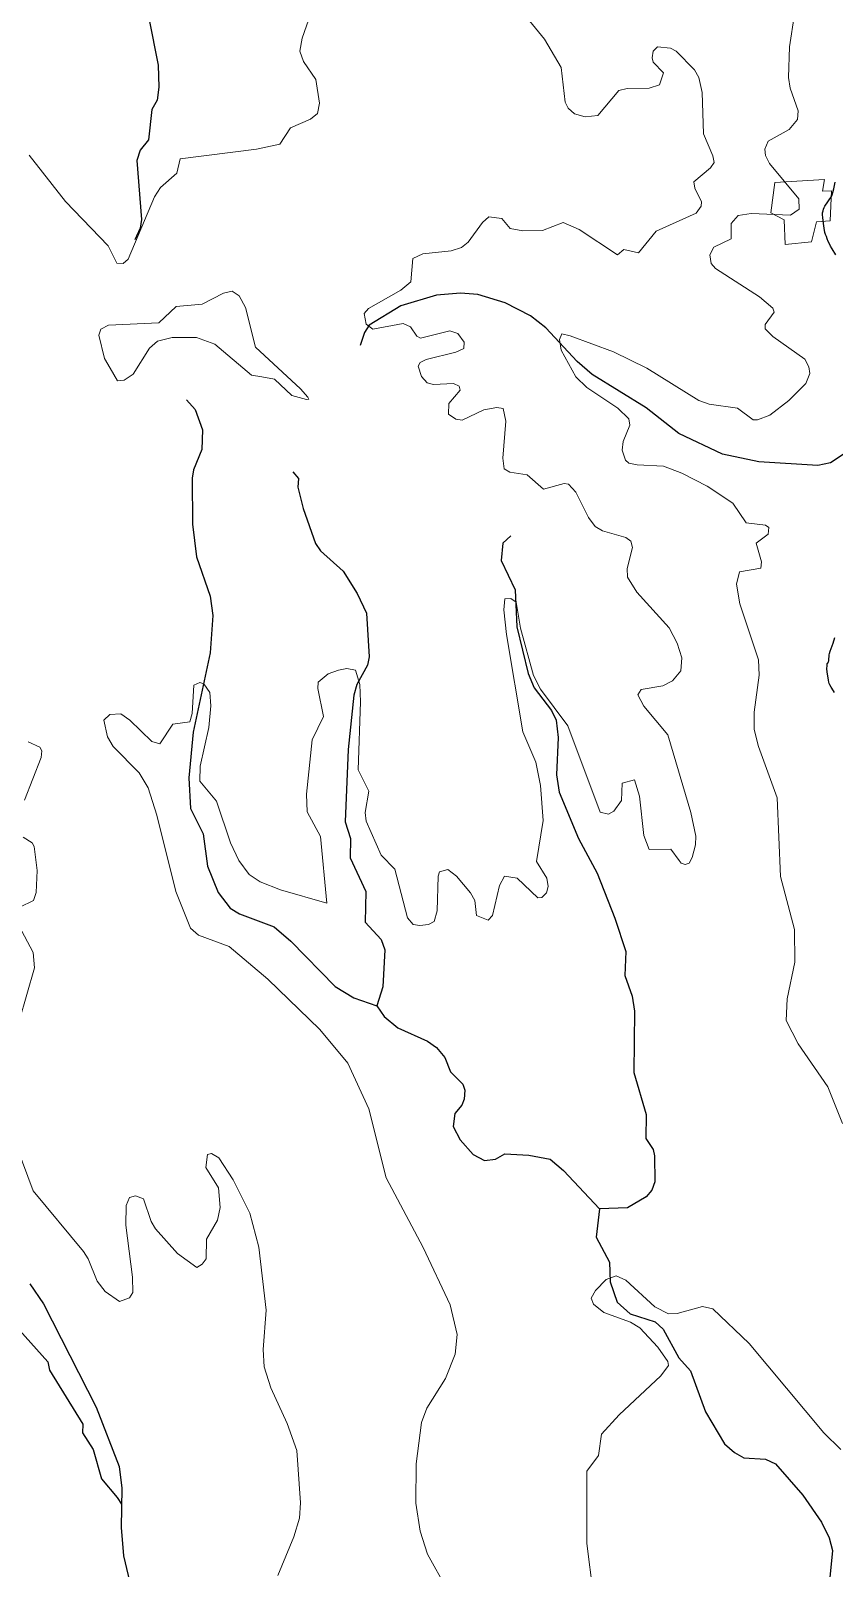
# Model space of a CAD drawing. Header units: feet. Extents: x -72 to 1107026, y -16 to 8357890.
# Drawn here: x 759175 to 768338, y 8205397 to 8222939 of the extents above; entities that cross this region are included whole.
import ezdxf

# ---------------------------------------------------------------- set-up
doc = ezdxf.new("R2010")
doc.units = ezdxf.units.FT
doc.header["$LTSCALE"] = 10
doc.header["$MEASUREMENT"] = 0
for name, color, linetype, lineweight in [('CURVAS_PERU_500_PSAD-18', 23, 'CONTINUOUS', 5), ('Hidrografia-IGN-QUEBRADAS', 151, 'CONTINUOUS', 25), ('Texto Toponimia IGN', 251, 'CONTINUOUS', 0)]:
    doc.layers.add(name, color=color, linetype=linetype, lineweight=lineweight)
doc.layers.add('VIA-ASFALTADA', color=1, linetype='CONTINUOUS')

msp = doc.modelspace()

# ---------------------------------------------------------------- linework, layer by layer
at = {"layer": 'CURVAS_PERU_500_PSAD-18'}
for points in [[(762419, 8223277), (762269, 8222854), (762245, 8222707), (762284, 8222589), (762427, 8222384), (762467, 8222114), (762443, 8221994), (762365, 8221932), (762137, 8221830), (762015, 8221645), (761748, 8221586), (760880, 8221476), (760841, 8221313), (760653, 8221149), (760586, 8221044), (760286, 8220331), (760229, 8220285), (760156, 8220286), (760058, 8220485), (759572, 8220989), (759158, 8221521)], [(766570, 8213471), (766591, 8213442), (766638, 8213427), (766684, 8213440), (766717, 8213507), (766757, 8213651), (766758, 8213751), (766702, 8214020), (766440, 8214907), (766168, 8215232), (766098, 8215362), (766137, 8215424), (766383, 8215465), (766493, 8215522), (766588, 8215636), (766600, 8215784), (766548, 8215950), (766454, 8216127), (766086, 8216535), (765979, 8216703), (765976, 8216802), (766038, 8217043), (766020, 8217115), (765961, 8217159), (765696, 8217233), (765611, 8217284), (765537, 8217384), (765391, 8217674), (765308, 8217767), (765259, 8217774), (765021, 8217710), (764837, 8217874), (764640, 8217904), (764575, 8217940), (764557, 8218061), (764592, 8218484), (764562, 8218628), (764489, 8218640), (764342, 8218613), (764094, 8218496), (764021, 8218509), (763939, 8218565), (763941, 8218686), (764071, 8218837), (764060, 8218882), (763994, 8218914), (763769, 8218903), (763697, 8218920), (763631, 8218994), (763594, 8219112), (763617, 8219154), (763684, 8219188), (764023, 8219273), (764113, 8219315), (764118, 8219385), (764046, 8219486), (763955, 8219517), (763618, 8219430), (763576, 8219454), (763507, 8219559), (763420, 8219597), (763077, 8219536), (763000, 8219591), (762978, 8219712), (763025, 8219769), (763394, 8219979), (763509, 8220074), (763533, 8220342), (763646, 8220392), (763969, 8220427), (764087, 8220465), (764164, 8220528), (764325, 8220751), (764400, 8220816), (764546, 8220797), (764641, 8220682), (764786, 8220655), (765011, 8220661), (765248, 8220753), (765428, 8220670), (765866, 8220383), (765938, 8220445), (766106, 8220404), (766308, 8220654), (766762, 8220858), (766822, 8220937), (766823, 8220986), (766747, 8221144), (766738, 8221217), (766928, 8221374), (766967, 8221437), (766955, 8221511), (766846, 8221761), (766831, 8222236), (766794, 8222406), (766746, 8222494), (766535, 8222705), (766469, 8222740), (766322, 8222756), (766273, 8222705), (766263, 8222631), (766273, 8222582), (766392, 8222458), (766345, 8222320), (766227, 8222285), (765977, 8222281), (765881, 8222256), (765643, 8221973), (765496, 8221958), (765376, 8221992), (765302, 8222057), (765269, 8222124), (765224, 8222518), (765034, 8222841), (764830, 8223093)], [(767883, 8223127), (767829, 8222756), (767815, 8222406), (767835, 8222283), (767925, 8222024), (767920, 8221926), (767824, 8221812), (767585, 8221679), (767548, 8221588), (767554, 8221514), (767600, 8221426), (767936, 8221023), (767937, 8220902), (767838, 8220834), (767389, 8220854), (767242, 8220830), (767163, 8220738), (767163, 8220566), (766963, 8220468), (766920, 8220383), (766936, 8220284), (766982, 8220226), (767487, 8219903), (767639, 8219773), (767653, 8219728), (767552, 8219586), (767550, 8219539), (767636, 8219450), (768003, 8219191), (768050, 8219104), (768059, 8219029), (768013, 8218916), (767821, 8218720), (767602, 8218554), (767463, 8218498), (767414, 8218499), (767234, 8218631), (766913, 8218678), (766795, 8218720), (766202, 8219090), (765819, 8219275), (765328, 8219459), (765230, 8219480), (765203, 8219418), (765225, 8219296), (765392, 8218989), (765516, 8218867), (765869, 8218631), (765996, 8218510), (766007, 8218439), (765929, 8218254), (765918, 8218155), (765957, 8218039), (765995, 8218007), (766092, 8217985), (766391, 8217972), (766601, 8217893), (766889, 8217742), (767181, 8217549), (767333, 8217324), (767554, 8217297), (767594, 8217271), (767583, 8217197), (767449, 8217094), (767509, 8216878), (767501, 8216806), (767258, 8216764), (767222, 8216623), (767261, 8216402), (767473, 8215762), (767480, 8215587), (767423, 8215166), (767426, 8214967), (767474, 8214773), (767686, 8214186), (767727, 8213288), (767885, 8212685), (767890, 8212311), (767801, 8211895), (767790, 8211648), (767925, 8211381), (768266, 8210888), (768432, 8210470)], [(761810, 8218989), (761955, 8218965), (762153, 8218779), (762321, 8218733), (762345, 8218737), (762333, 8218759), (762249, 8218852), (761737, 8219329), (761623, 8219782), (761550, 8219913), (761470, 8219967), (761373, 8219944), (761128, 8219820), (760832, 8219792), (760634, 8219607), (760062, 8219580), (759974, 8219535), (759951, 8219465), (760017, 8219200), (760081, 8219088)], [(760081, 8219088), (760165, 8218943), (760239, 8218953), (760344, 8219019), (760527, 8219316), (760620, 8219398), (760789, 8219439), (761064, 8219438), (761274, 8219364), (761692, 8219008), (761810, 8218989)], [(764601, 8216049), (764571, 8216331), (764580, 8216456), (764651, 8216460), (764710, 8216418), (764761, 8216124), (764908, 8215583), (764989, 8215428), (765300, 8215007), (765668, 8214025), (765762, 8214000), (765826, 8214036), (765912, 8214158), (765921, 8214354), (766061, 8214393), (766118, 8214206), (766168, 8213759), (766229, 8213597), (766474, 8213602), (766570, 8213471)], [(764149, 8204750), (763699, 8205557), (763614, 8205819), (763568, 8206140), (763569, 8206590), (763629, 8207061), (763691, 8207224), (763905, 8207561), (764013, 8207840), (764037, 8208063), (763958, 8208403), (763648, 8209058), (763228, 8209853), (763032, 8210640), (762789, 8211160), (762471, 8211545), (761878, 8212117), (761439, 8212489), (761089, 8212620), (760995, 8212700), (760828, 8213117), (760611, 8213991), (760512, 8214300), (760410, 8214471), (760113, 8214774), (760050, 8214882), (760007, 8215075), (760078, 8215138), (760201, 8215144), (760303, 8215073), (760554, 8214829), (760647, 8214803), (760796, 8215028), (760988, 8215054), (761015, 8215149), (761035, 8215473), (761101, 8215504), (761147, 8215488), (761217, 8215387), (761230, 8215238), (761204, 8214990), (761107, 8214550), (761102, 8214376), (761291, 8214148), (761451, 8213674), (761549, 8213472), (761667, 8213312), (761792, 8213230), (762024, 8213138), (762552, 8212984), (762479, 8213744), (762328, 8214028), (762319, 8214228), (762385, 8214849), (762515, 8215116), (762449, 8215433), (762452, 8215507), (762566, 8215600), (762683, 8215644), (762781, 8215662), (762878, 8215645), (762929, 8215480), (762936, 8215281), (762909, 8214507), (763032, 8214265), (762989, 8214020), (762998, 8213921), (763172, 8213534), (763325, 8213372), (763473, 8212818), (763536, 8212742), (763610, 8212731), (763709, 8212742), (763774, 8212777), (763809, 8212896), (763821, 8213295), (763837, 8213342), (763931, 8213368), (764030, 8213295), (764189, 8213103), (764241, 8213017), (764258, 8212845), (764393, 8212792), (764440, 8212846), (764519, 8213187), (764578, 8213294), (764722, 8213270), (764957, 8213047), (765005, 8213050), (765058, 8213102), (765075, 8213174), (765061, 8213272), (764942, 8213460), (765019, 8213928), (764989, 8214326), (764934, 8214595), (764788, 8214940), (764601, 8216049)], [(759144, 8214827), (759279, 8214767), (759302, 8214723), (759294, 8214649), (759104, 8214160)], [(759087, 8213740), (759191, 8213673), (759212, 8213630), (759246, 8213357), (759237, 8213108), (759207, 8213014), (759049, 8212939)], [(759039, 8212729), (759203, 8212421), (759216, 8212248), (758956, 8211335)], [(759018, 8210193), (759201, 8209703), (759775, 8209011), (759831, 8208928), (759930, 8208672), (760024, 8208556), (760186, 8208442), (760301, 8208481), (760339, 8208543), (760336, 8208718), (760258, 8209312), (760264, 8209537), (760299, 8209627), (760370, 8209647), (760461, 8209613), (760547, 8209353), (760598, 8209268), (760847, 8208988), (761067, 8208829), (761131, 8208867), (761174, 8208928), (761180, 8209151), (761303, 8209368), (761333, 8209514), (761314, 8209737), (761171, 8209970), (761192, 8210116), (761235, 8210131), (761319, 8210079), (761482, 8209827), (761672, 8209448), (761774, 8209061), (761859, 8208342), (761824, 8207893), (761838, 8207694), (761914, 8207456), (762100, 8207047), (762209, 8206741), (762252, 8206143), (762239, 8205969), (762174, 8205754), (761994, 8205314)], [(768415, 8206752), (768218, 8206944), (767369, 8207960), (766954, 8208358), (766835, 8208382), (766546, 8208303), (766446, 8208299), (766293, 8208379), (765963, 8208685), (765850, 8208735), (765736, 8208690), (765614, 8208565), (765566, 8208478), (765594, 8208410), (765709, 8208315), (766014, 8208204), (766120, 8208139), (766325, 8207920), (766441, 8207757), (766449, 8207709), (766360, 8207591), (765885, 8207147), (765683, 8206926), (765648, 8206682), (765516, 8206503), (765517, 8205679), (765587, 8205109)]]:
    msp.add_lwpolyline(points, dxfattribs=at)
at = {"layer": 'Hidrografia-IGN-QUEBRADAS'}
msp.add_line((760159, 8206203), (760209, 8206130), dxfattribs=at)
for points in [[(760520, 8223084), (760628, 8222545), (760637, 8222296), (760617, 8222148), (760556, 8222040), (760516, 8221693), (760422, 8221577), (760385, 8221458), (760437, 8220786), (760422, 8220687), (760361, 8220554)], [(769236, 8218183), (769043, 8218178), (768803, 8218247), (768704, 8218250), (768589, 8218203), (768296, 8218011), (768151, 8217978), (767477, 8218019), (767062, 8218107), (766566, 8218343), (766195, 8218638), (765577, 8219017), (765407, 8219164), (765050, 8219549), (764874, 8219687), (764584, 8219835), (764274, 8219929), (764075, 8219944), (763801, 8219924), (763395, 8219802), (763033, 8219580), (762979, 8219497), (762930, 8219347)], [(760949, 8218729), (761049, 8218619), (761134, 8218385), (761126, 8218161), (761030, 8217931), (761014, 8217833), (761021, 8217308), (761065, 8216936), (761221, 8216488), (761252, 8216266), (761222, 8215842), (761027, 8214938), (760976, 8214416), (760995, 8214067), (761139, 8213777), (761189, 8213407), (761311, 8213106), (761447, 8212928), (761554, 8212865), (761951, 8212714), (762141, 8212553), (762646, 8212034), (762861, 8211906), (763121, 8211814)], [(762164, 8217905), (762228, 8217831), (762220, 8217731), (762280, 8217488), (762421, 8217088), (762479, 8217007), (762736, 8216773), (762896, 8216519), (763003, 8216294), (763035, 8215796), (763014, 8215699), (762895, 8215479), (762859, 8215360), (762796, 8214739), (762762, 8213914), (762821, 8213724), (762816, 8213501), (762996, 8213117), (762987, 8212770), (763171, 8212569), (763214, 8212454), (763189, 8212031), (763121, 8211814)], [(764650, 8217176), (764557, 8217093), (764539, 8216896), (764701, 8216561), (764717, 8216137), (764848, 8215604), (764915, 8215442), (765112, 8215184), (765166, 8215072), (765188, 8214874), (765169, 8214449), (765200, 8214252), (765421, 8213722), (765634, 8213327), (765837, 8212815), (765960, 8212435), (765950, 8212161), (766033, 8211926), (766059, 8211753), (766053, 8211055), (766193, 8210575), (766191, 8210302), (766272, 8210176), (766287, 8210103), (766291, 8209804), (766258, 8209710), (766195, 8209633), (765980, 8209509), (765662, 8209496)], [(763121, 8211814), (763206, 8211691), (763361, 8211564), (763701, 8211410), (763803, 8211339), (763898, 8211223), (763960, 8211060), (764101, 8210920), (764125, 8210850), (764118, 8210750), (764091, 8210681), (764010, 8210587), (763991, 8210439), (764072, 8210286), (764221, 8210118), (764351, 8210050), (764474, 8210066), (764580, 8210127), (764855, 8210112), (765099, 8210064), (765251, 8209935), (765662, 8209496)], [(765662, 8209496), (765623, 8209175), (765774, 8208889), (765782, 8208666), (765864, 8208432), (766011, 8208298), (766295, 8208209), (766386, 8208125), (766565, 8207796), (766699, 8207649), (766869, 8207180), (767086, 8206817), (767199, 8206718), (767308, 8206657), (767556, 8206640), (767667, 8206587), (767979, 8206230), (768194, 8205923), (768281, 8205743), (768320, 8205598), (768278, 8205178)], [(759164, 8208641), (759318, 8208414), (759922, 8207235), (760183, 8206559), (760212, 8206311), (760205, 8205861), (760231, 8205538), (760389, 8204882)], [(758819, 8208364), (759371, 8207751), (759387, 8207657), (759767, 8207040), (759766, 8206942), (759886, 8206752), (759981, 8206417), (760159, 8206203)]]:
    msp.add_lwpolyline(points, dxfattribs=at)
at = {"layer": 'Texto Toponimia IGN', "color": 250, "lineweight": 20}
msp.add_lwpolyline([(767659, 8221208), (768227, 8221241), (768206, 8221107), (768307, 8221112), (768291, 8220770), (768136, 8220759), (768077, 8220529), (767777, 8220502), (767766, 8220780), (767616, 8220861)], close=True, dxfattribs=at)
at = {"layer": 'VIA-ASFALTADA'}
for points in [[(768358, 8220383), (768314, 8220451), (768297, 8220480), (768283, 8220506), (768269, 8220536), (768257, 8220564), (768248, 8220590), (768239, 8220615), (768232, 8220638), (768222, 8220685), (768214, 8220738), (768207, 8220808), (768206, 8220838), (768206, 8220862), (768210, 8220886), (768216, 8220905), (768223, 8220921), (768232, 8220937), (768305, 8221049), (768314, 8221067), (768323, 8221093), (768334, 8221136), (768348, 8221213)], [(768342, 8215390), (768311, 8215438), (768302, 8215450), (768288, 8215477), (768281, 8215493), (768277, 8215508), (768272, 8215528), (768256, 8215623), (768255, 8215659), (768256, 8215695), (768257, 8215707), (768259, 8215718), (768265, 8215722), (768274, 8215741), (768277, 8215749), (768278, 8215764), (768279, 8215806), (768280, 8215818), (768284, 8215833), (768293, 8215861), (768316, 8215923), (768326, 8215952), (768345, 8216015)]]:
    msp.add_lwpolyline(points, dxfattribs=at)

doc.saveas('drawing.dxf')
